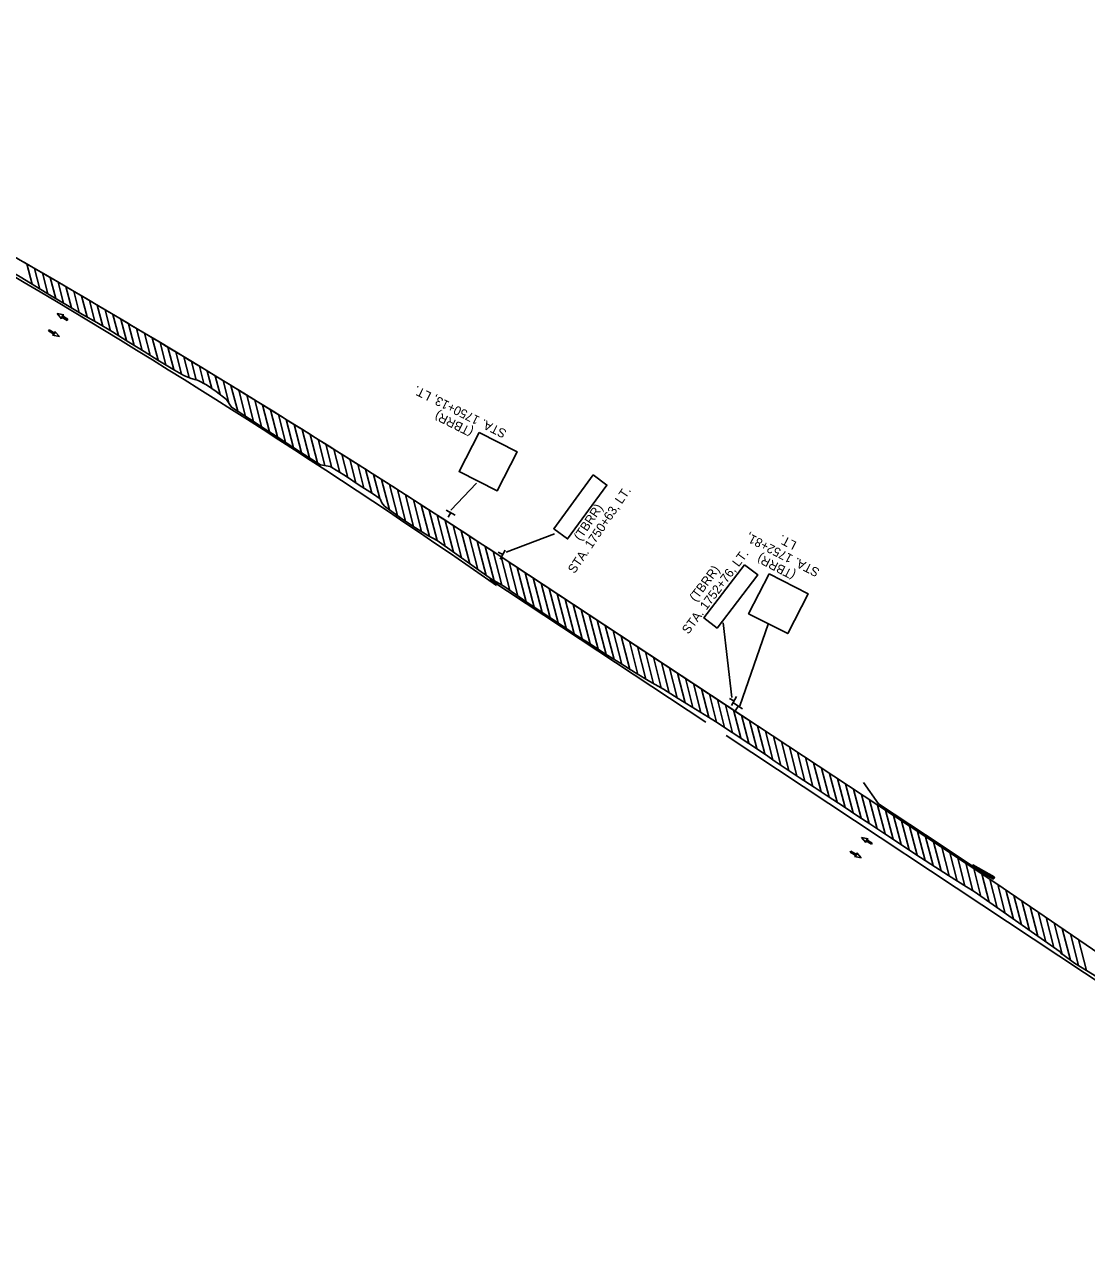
# Model space of a CAD drawing. Extents: x 126146 to 386643, y 319437 to 606724.
# Drawn here: x 146885 to 147710, y 331609 to 332561 of the extents above; entities that cross this region are included whole.
import ezdxf

# ---------------------------------------------------------------- set-up
doc = ezdxf.new("R2010")
doc.units = 0
for name, color, linetype in [('MT_P_Cells', 7, 'Continuous'), ('MT_P_Drums', 7, 'Continuous'), ('MT_P_PCB', 7, 'Continuous'), ('MT_P_Temp_Road', 7, 'Continuous'), ('MT_P_Text', 7, 'Continuous'), ('MT_P_Traffic_Attenuator', 7, 'Continuous'), ('SC_Shading1', 7, 'Continuous'), ('SN_P_Signs', 7, 'Continuous'), ('SN_P_Text', 7, 'Continuous')]:
    doc.layers.add(name, color=color, linetype=linetype)

msp = doc.modelspace()

# ---------------------------------------------------------------- linework, layer by layer
at = {"layer": 'MT_P_Cells'}
for p, q in [((146910.11, 332336.26), (146910.11, 332336.26)), ((146910.11, 332336.26), (146915.29, 332335.19)), ((146913.52, 332332.21), (146910.11, 332336.26)), ((146918.02, 332330.97), (146913.29, 332333.78)), ((146913.29, 332333.78), (146913.52, 332332.21)), ((146915.29, 332335.19), (146913.8, 332334.64)), ((146913.8, 332334.64), (146918.53, 332331.83)), ((146918.53, 332331.83), (146918.02, 332330.97)), ((146918.27, 332331.4), (146918.27, 332331.4)), ((146903.42, 332322.77), (146903.93, 332323.63)), ((146908.14, 332319.96), (146903.42, 332322.77)), ((146903.67, 332323.2), (146903.67, 332323.2)), ((146903.93, 332323.63), (146908.66, 332320.82)), ((146906.65, 332319.41), (146908.14, 332319.96)), ((146911.84, 332318.35), (146906.65, 332319.41)), ((146908.66, 332320.82), (146908.43, 332322.39)), ((146908.43, 332322.39), (146911.84, 332318.35)), ((146911.84, 332318.35), (146911.84, 332318.35)), ((147535.06, 331928.95), (147535.06, 331928.95)), ((147535.06, 331928.95), (147540.24, 331927.89)), ((147538.47, 331924.91), (147535.06, 331928.95)), ((147542.97, 331923.67), (147538.24, 331926.48)), ((147538.24, 331926.48), (147538.47, 331924.91)), ((147540.24, 331927.89), (147538.75, 331927.34)), ((147538.75, 331927.34), (147543.48, 331924.53)), ((147543.48, 331924.53), (147542.97, 331923.67)), ((147543.22, 331924.1), (147543.22, 331924.1)), ((147526.44, 331917.39), (147526.95, 331918.25)), ((147531.17, 331914.58), (147526.44, 331917.39)), ((147526.69, 331917.82), (147526.69, 331917.82)), ((147526.95, 331918.25), (147531.68, 331915.44)), ((147529.68, 331914.03), (147531.17, 331914.58)), ((147534.86, 331912.97), (147529.68, 331914.03)), ((147531.68, 331915.44), (147531.45, 331917.02)), ((147531.45, 331917.02), (147534.86, 331912.97)), ((147534.86, 331912.97), (147534.86, 331912.97))]:
    msp.add_line(p, q, dxfattribs=at)
at = {"layer": 'MT_P_Drums'}
msp.add_line((147246.36, 332129.39), (147414.24, 332018.54), dxfattribs=at)
msp.add_lwpolyline([(148032.23, 331609.32), (147913.59, 331687.95), (147708.41, 331823.77), (147429.9, 332008.17)], dxfattribs=at)
msp.add_arc((143852.91, 327233.15), 5956.52, 55.209032, 59.685209, dxfattribs=at)
at = {"layer": 'MT_P_PCB'}
for p, q in [((147548.41, 331954.99), (147536.63, 331971.65)), ((147548.41, 331954.99), (147597.08, 331922.87)), ((147597.08, 331922.87), (147621.22, 331906.89))]:
    msp.add_line(p, q, dxfattribs=at)
at = {"layer": 'MT_P_Temp_Road'}
msp.add_lwpolyline([(148032.92, 331624.75), (147639.41, 331893.5), (147596.51, 331921.91), (147264.16, 332141.18)], dxfattribs=at)
msp.add_arc((143038.4, 325736.13), 7673.44, 56.584982, 62.800238, dxfattribs=at)
at = {"layer": 'MT_P_Traffic_Attenuator'}
for p, q in [((147621.66, 331907.67), (147620.77, 331906.11)), ((147637.27, 331896.75), (147620.77, 331906.11)), ((147637.41, 331897.01), (147620.92, 331906.37)), ((147638.01, 331898.06), (147621.51, 331907.41)), ((147638.15, 331898.32), (147621.66, 331907.67)), ((147622.87, 331906.64), (147622.28, 331905.6)), ((147624.96, 331905.46), (147624.37, 331904.41)), ((147627.05, 331904.27), (147626.45, 331903.23)), ((147629.13, 331903.09), (147628.54, 331902.05)), ((147631.22, 331901.9), (147630.63, 331900.86)), ((147633.31, 331900.72), (147632.72, 331899.68)), ((147635.4, 331899.54), (147634.8, 331898.49)), ((147637.33, 331898.44), (147636.74, 331897.4)), ((147637.67, 331896.86), (147637.27, 331896.75)), ((147638.01, 331898.06), (147637.41, 331897.01)), ((147637.67, 331896.86), (147637.41, 331897.01)), ((147638.27, 331897.91), (147638.01, 331898.06)), ((147638.38, 331897.5), (147638.08, 331896.98)), ((147638.27, 331897.91), (147638.15, 331898.32))]:
    msp.add_line(p, q, dxfattribs=at)
for centre, start, end in [((147637.82, 331897.12), 240.43195, 330.43195), ((147638.12, 331897.65), 330.43195, 60.43195)]:
    msp.add_arc(centre, 0.3, start, end, dxfattribs=at)
at = {"layer": 'SC_Shading1'}
for p, q in [((146886.57, 332374.9), (146890.64, 332359.1)), ((146892.64, 332371.38), (146896.78, 332355.35)), ((146898.71, 332367.85), (146902.91, 332351.6)), ((146904.79, 332364.3), (146909.01, 332347.96)), ((146910.87, 332360.75), (146915.09, 332344.39)), ((146916.95, 332357.2), (146921.19, 332340.78)), ((146923.04, 332353.63), (146927.29, 332337.14)), ((146929.12, 332350.05), (146933.36, 332333.61)), ((146935.21, 332346.47), (146939.42, 332330.17)), ((146941.3, 332342.87), (146945.51, 332326.58)), ((146947.4, 332339.27), (146951.61, 332322.94)), ((146953.49, 332335.66), (146957.76, 332319.11)), ((146959.59, 332332.03), (146963.93, 332315.21)), ((146965.69, 332328.4), (146970.08, 332311.4)), ((146971.79, 332324.76), (146976.22, 332307.63)), ((146977.9, 332321.12), (146982.37, 332303.81)), ((146984.01, 332317.46), (146988.52, 332299.97)), ((146990.12, 332313.79), (146994.62, 332296.32)), ((146996.23, 332310.12), (147000.73, 332292.67)), ((147002.34, 332306.43), (147006.83, 332289.03)), ((147008.46, 332302.74), (147012.66, 332286.45)), ((147014.58, 332299.03), (147018.27, 332284.73)), ((147020.7, 332295.32), (147024.19, 332281.79)), ((147026.82, 332291.6), (147030.36, 332277.88)), ((147019.27, 332284.46), (147026.11, 332280.75)), ((147026.11, 332280.75), (147033.64, 332275.67)), ((147032.95, 332287.87), (147036.69, 332273.38)), ((147039.08, 332284.13), (147043.55, 332266.79)), ((147045.21, 332280.38), (147050.4, 332260.28)), ((147051.35, 332276.62), (147056.58, 332256.33)), ((147057.48, 332272.85), (147062.78, 332252.31)), ((147063.62, 332269.07), (147069, 332248.22)), ((147069.76, 332265.28), (147075.19, 332244.24)), ((147075.9, 332261.48), (147081.35, 332240.36)), ((147082.05, 332257.68), (147087.58, 332236.23)), ((147088.2, 332253.86), (147093.84, 332231.99)), ((147094.35, 332250.04), (147100.03, 332228.03)), ((147100.5, 332246.2), (147106.21, 332224.08)), ((147106.66, 332242.36), (147112.37, 332220.21)), ((147112.82, 332238.5), (147118.1, 332218.03)), ((147118.98, 332234.64), (147123.69, 332216.38)), ((147125.14, 332230.76), (147129.8, 332212.71)), ((147131.31, 332226.88), (147135.95, 332208.87)), ((147137.47, 332222.98), (147142.21, 332204.62)), ((147143.65, 332219.08), (147148.42, 332200.59)), ((147149.82, 332215.17), (147154.58, 332196.71)), ((147155.99, 332211.24), (147160.85, 332192.44)), ((147162.17, 332207.31), (147168.26, 332183.72)), ((147168.35, 332203.37), (147174.59, 332179.2)), ((147174.54, 332199.41), (147180.87, 332174.87)), ((147180.72, 332195.45), (147187.12, 332170.66)), ((147186.91, 332191.48), (147193.31, 332166.7)), ((147193.1, 332187.5), (147199.43, 332162.99)), ((147199.3, 332183.5), (147205.4, 332159.86)), ((147205.49, 332179.5), (147211.73, 332155.34)), ((147211.69, 332175.49), (147218.06, 332150.82)), ((147217.9, 332171.46), (147224.39, 332146.3)), ((147224.1, 332167.43), (147230.72, 332141.78)), ((147205.32, 332159.92), (147247.68, 332129.66)), ((147230.31, 332163.38), (147237.05, 332137.26)), ((147236.52, 332159.33), (147243.38, 332132.73)), ((147242.73, 332155.27), (147249.62, 332128.56)), ((147248.94, 332151.19), (147255.67, 332125.13)), ((147255.16, 332147.11), (147261.92, 332120.93)), ((147261.38, 332143.01), (147268.22, 332116.49)), ((147264.41, 332141.01), (147441.19, 332024.38)), ((147267.61, 332138.9), (147274.5, 332112.17)), ((147247.68, 332129.66), (147257.28, 332124.22)), ((147273.83, 332134.8), (147280.75, 332107.96)), ((147280.05, 332130.69), (147286.98, 332103.85)), ((147257.28, 332124.22), (147266.44, 332117.72)), ((147286.27, 332126.59), (147293.19, 332099.77)), ((147292.5, 332122.48), (147299.39, 332095.76)), ((147298.72, 332118.38), (147305.63, 332091.59)), ((147304.94, 332114.27), (147311.92, 332087.23)), ((147311.17, 332110.17), (147318.11, 332083.26)), ((147317.39, 332106.06), (147324.28, 332079.35)), ((147323.61, 332101.95), (147330.5, 332075.27)), ((147329.84, 332097.85), (147336.7, 332071.25)), ((147336.06, 332093.74), (147342.86, 332067.36)), ((147342.28, 332089.64), (147349.03, 332063.47)), ((147348.5, 332085.53), (147355.21, 332059.55)), ((147354.73, 332081.43), (147361.36, 332055.7)), ((147360.95, 332077.32), (147367.48, 332052.02)), ((147367.17, 332073.21), (147373.55, 332048.5)), ((147373.4, 332069.11), (147379.58, 332045.15)), ((147379.62, 332065), (147385.71, 332041.41)), ((147385.84, 332060.9), (147391.88, 332037.51)), ((147392.06, 332056.79), (147398.03, 332033.69)), ((147398.29, 332052.69), (147404.17, 332029.88)), ((147404.51, 332048.58), (147410.3, 332026.13)), ((147410.73, 332044.48), (147416.43, 332022.41)), ((147416.96, 332040.37), (147422.58, 332018.58)), ((147423.18, 332036.26), (147428.8, 332014.48)), ((147429.4, 332032.16), (147435.02, 332010.37)), ((147435.63, 332028.05), (147441.25, 332006.26)), ((147441.19, 332024.38), (147458.64, 332012.87)), ((147441.85, 332023.95), (147447.47, 332002.15)), ((147421.73, 332019.14), (147460.58, 331993.5)), ((147448.07, 332019.84), (147453.69, 331998.05)), ((147454.29, 332015.74), (147459.92, 331993.94)), ((147460.52, 332011.63), (147466.29, 331989.25)), ((147466.74, 332007.52), (147472.56, 331984.98)), ((147472.96, 332003.42), (147478.78, 331980.89)), ((147479.19, 331999.31), (147485, 331976.79)), ((147485.41, 331995.21), (147491.21, 331972.72)), ((147491.63, 331991.1), (147497.42, 331968.66)), ((147497.86, 331987), (147503.68, 331964.43)), ((147504.08, 331982.89), (147509.93, 331960.22)), ((147510.3, 331978.78), (147516.11, 331956.27)), ((147516.52, 331974.68), (147522.31, 331952.26)), ((147522.75, 331970.57), (147528.56, 331948.04)), ((147528.97, 331966.47), (147534.8, 331943.86)), ((147535.19, 331962.36), (147541.04, 331939.72)), ((147541.42, 331958.26), (147547.23, 331935.71)), ((147547.64, 331954.15), (147553.43, 331931.71)), ((147553.86, 331950.05), (147559.65, 331927.61)), ((147560.09, 331945.94), (147565.87, 331923.51)), ((147566.31, 331941.83), (147572.13, 331919.27)), ((147572.53, 331937.73), (147578.37, 331915.11)), ((147578.75, 331933.62), (147584.56, 331911.12)), ((147584.98, 331929.52), (147590.76, 331907.11)), ((147591.2, 331925.41), (147596.97, 331903.04)), ((147597.42, 331921.3), (147603.18, 331898.99)), ((147603.65, 331917.18), (147609.36, 331895.07)), ((147609.88, 331913.06), (147615.53, 331891.14)), ((147616.11, 331908.93), (147621.66, 331887.4)), ((147622.33, 331904.81), (147627.93, 331883.1)), ((147628.56, 331900.68), (147634.24, 331878.7)), ((147634.79, 331896.56), (147640.54, 331874.29)), ((147641.03, 331892.4), (147646.84, 331869.88)), ((147647.3, 331888.12), (147653.14, 331865.47)), ((147653.56, 331883.83), (147659.44, 331861.06)), ((147659.83, 331879.55), (147665.74, 331856.65)), ((147666.1, 331875.27), (147672.04, 331852.24)), ((147672.37, 331870.99), (147678.34, 331847.83)), ((147678.64, 331866.71), (147684.65, 331843.43)), ((147684.91, 331862.43), (147691.16, 331838.2)), ((147691.17, 331858.15), (147697.5, 331833.62)), ((147697.44, 331853.87), (147703.76, 331829.38)), ((147703.71, 331849.59), (147709.94, 331825.45)), ((147689.44, 331840.07), (147689.95, 331839.24)), ((147690.63, 331838.51), (147689.95, 331839.24)), ((147691.45, 331837.95), (147690.63, 331838.51))]:
    msp.add_line(p, q, dxfattribs=at)
for points in [[(146835.01, 332390.94), (146847.47, 332383.88), (146859.86, 332376.74), (146871.01, 332370.73), (146881.38, 332364.76), (146905.41, 332350.07)], [(147714.56, 331822.51), (147700.76, 331831.29), (147691.45, 331837.95), (147689.95, 331839.24), (147689.44, 331840.07), (147622.66, 331886.79), (147616.59, 331890.47), (147602.6, 331899.36), (147589.07, 331908.22), (147576.62, 331916.24), (147566.15, 331923.32), (147553.35, 331931.77), (147541.53, 331939.39), (147532.31, 331945.51), (147520.89, 331953.22), (147509.15, 331960.72), (147498.25, 331968.12), (147486.71, 331975.66), (147467.93, 331988.03), (147460.58, 331993.5), (147421.73, 332019.14), (147416.19, 332022.55), (147406.03, 332028.73), (147392.65, 332037.02), (147381.26, 332044.22), (147370.67, 332050.09), (147359.49, 332056.83), (147348, 332064.12), (147334.75, 332072.48), (147324.23, 332079.38), (147312.88, 332086.57), (147302.78, 332093.56), (147291.37, 332100.95), (147277.67, 332109.99), (147266.44, 332117.72), (147257.28, 332124.22), (147247.68, 332129.66), (147205.32, 332159.92), (147198.1, 332163.68), (147188.63, 332169.64), (147176.99, 332177.48), (147164.52, 332186.39), (147162.46, 332189.05), (147161.23, 332192.17), (147155.17, 332196.35), (147144.85, 332202.83), (147134.1, 332210.13), (147122.23, 332217.26), (147114.87, 332218.64), (147105.65, 332224.44), (147094.06, 332231.84), (147083.26, 332239.16), (147071.88, 332246.32), (147059.56, 332254.43), (147050.76, 332260.04), (147045.73, 332263.4), (147041.77, 332269.56), (147033.64, 332275.67), (147026.11, 332280.75), (147019.27, 332284.46), (147014.38, 332285.8), (147008.57, 332287.99), (147001.39, 332292.27), (146988.3, 332300.1), (146977.65, 332306.75), (146965.89, 332313.97), (146953.05, 332322.09), (146940.92, 332329.31), (146929.82, 332335.63), (146918.18, 332342.58), (146905.41, 332350.07), (146881.38, 332364.76)], [(146905.41, 332350.07), (146918.18, 332342.58), (146929.82, 332335.63), (146940.92, 332329.31), (146953.05, 332322.09), (146965.89, 332313.97), (146977.65, 332306.75), (146988.3, 332300.1), (147001.39, 332292.27), (147008.57, 332287.99), (147014.38, 332285.8), (147019.27, 332284.46)], [(147033.64, 332275.67), (147041.77, 332269.56), (147045.73, 332263.4), (147050.76, 332260.04), (147059.56, 332254.43), (147071.88, 332246.32), (147083.26, 332239.16), (147094.06, 332231.84), (147105.65, 332224.44), (147114.87, 332218.64), (147122.23, 332217.26), (147134.1, 332210.13), (147144.85, 332202.83), (147155.17, 332196.35), (147161.23, 332192.17), (147162.46, 332189.05), (147164.52, 332186.39), (147176.99, 332177.48), (147188.63, 332169.64), (147198.1, 332163.68), (147205.32, 332159.92)], [(148032.92, 331624.75), (147639.41, 331893.5), (147596.51, 331921.91), (147264.16, 332141.18)], [(147264.16, 332141.18), (147596.51, 331921.91), (147639.41, 331893.5), (148032.92, 331624.75)], [(147266.44, 332117.72), (147277.67, 332109.99), (147291.37, 332100.95), (147302.78, 332093.56), (147312.88, 332086.57), (147324.23, 332079.38), (147334.75, 332072.48), (147348, 332064.12), (147359.49, 332056.83), (147370.67, 332050.09), (147381.26, 332044.22), (147392.65, 332037.02), (147406.03, 332028.73), (147416.19, 332022.55), (147421.73, 332019.14)], [(147460.58, 331993.5), (147467.93, 331988.03), (147486.71, 331975.66), (147498.25, 331968.12), (147509.15, 331960.72), (147520.89, 331953.22), (147532.31, 331945.51), (147541.53, 331939.39), (147553.35, 331931.77), (147566.15, 331923.32), (147576.62, 331916.24), (147589.07, 331908.22), (147602.6, 331899.36), (147616.59, 331890.47), (147622.66, 331886.79), (147689.44, 331840.07)], [(147691.45, 331837.95), (147700.76, 331831.29), (147714.56, 331822.51), (147729.8, 331812.88), (147741.97, 331804.88), (147753.04, 331797.2), (147766.19, 331788.58), (147780.35, 331779.32), (147792.11, 331771.01), (147804.3, 331762.94), (147817.97, 331753.45), (147828.95, 331746.26), (147841.24, 331738.86), (147854.62, 331729.84), (147865.63, 331722.33), (147876.53, 331714.83), (147884.25, 331709.14), (147887.89, 331706.79), (147896.44, 331704.53), (147902.62, 331701.41), (147909.91, 331696.94), (147915.44, 331693.37), (147921.68, 331688.47), (147922.58, 331686.75)]]:
    msp.add_lwpolyline(points, dxfattribs=at)
for centre, radius, start, end in [((143038.4, 325736.13), 7673.44, 56.584982, 62.800238), ((143038.4, 325736.13), 7673.44, 56.584982, 62.800238), ((143038.4, 325736.13), 7673.44, 58.691465, 59.916819), ((143038.39, 325736.13), 7673.45, 58.562596, 58.691465), ((143039.34, 325737.63), 7671.67, 57.008043, 58.562776), ((143038.4, 325736.13), 7673.44, 56.720239, 57.008222), ((143036.2, 325732.79), 7677.44, 56.582737, 56.720222)]:
    msp.add_arc(centre, radius, start, end, dxfattribs=at)
at = {"layer": 'SN_P_Signs'}
for p, q in [((147212.45, 332183.51), (147219.41, 332179.57)), ((147215.93, 332181.54), (147213.96, 332178.06)), ((147215.93, 332181.54), (147215.93, 332181.54)), ((147256.41, 332148.85), (147252.9, 332150.77)), ((147258.33, 332152.36), (147254.49, 332145.34)), ((147256.41, 332148.85), (147256.41, 332148.85)), ((147435.96, 332035.08), (147432.45, 332037)), ((147437.88, 332038.59), (147434.04, 332031.57)), ((147435.96, 332035.08), (147435.96, 332035.08)), ((147436.03, 332033.21), (147442.78, 332028.91)), ((147439.4, 332031.06), (147437.26, 332027.69)), ((147439.4, 332031.06), (147439.4, 332031.06))]:
    msp.add_line(p, q, dxfattribs=at)
at = {"layer": 'SN_P_Text'}
for p, q in [((147235.98, 332204.31), (147216.09, 332183.41)), ((147296.64, 332165.02), (147258.98, 332150.83)), ((147427.75, 332095.9), (147434.4, 332037.63)), ((147462.73, 332094.81), (147440.69, 332031.16))]:
    msp.add_line(p, q, dxfattribs=at)
for points in [[(147237.94, 332243.87), (147222.42, 332213.45), (147251.97, 332198.37), (147267.49, 332228.79)], [(147326.52, 332210.84), (147295.94, 332168.92), (147306.78, 332161.01), (147337.36, 332202.93)], [(147444.33, 332140.95), (147412.67, 332099.61), (147422.95, 332091.74), (147454.61, 332133.08)], [(147463.27, 332133.94), (147447.42, 332102.88), (147477.81, 332087.38), (147493.66, 332118.44)]]:
    msp.add_lwpolyline(points, close=True, dxfattribs=at)

# ---------------------------------------------------------------- texts
at = {"layer": 'MT_P_Text'}
for s, rotation, p in [('STA. 1750+13, LT.', 153.48708, (147259.97, 332245.26)), ('(TBRR)', 153.48708, (147234.1, 332246.43)), ('STA. 1750+63, LT.', 55.88766, (147312.18, 332133.6)), ('(TBRR)', 55.88766, (147316.76, 332159.09)), ('STA. 1752+81,', 152.70405, (147503.25, 332137.3)), ('LT.', 152.70405, (147485.25, 332158.4)), ('STA. 1752+76, LT.', 53.2152, (147400.59, 332086.48)), ('(TBRR)', 152.70405, (147484.57, 332135.12)), ('(TBRR)', 53.2152, (147406.36, 332111.73))]:
    msp.add_text(s, height=7, rotation=rotation, dxfattribs=at).set_placement(p)

doc.saveas('drawing.dxf')
